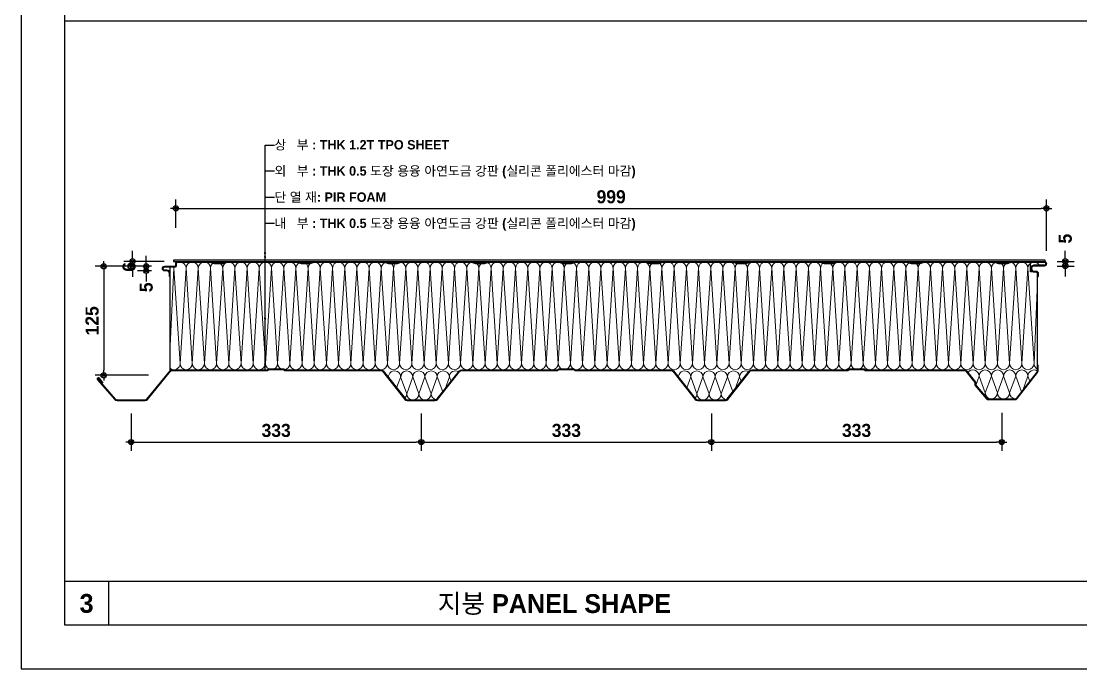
# Model space of a CAD drawing. Extents: x 0 to 20413, y 0 to 2870.
# Drawn here: x 0 to 1216, y 0 to 743 of the extents above; entities that cross this region are included whole.
import ezdxf
from ezdxf.enums import TextEntityAlignment as Align

# ---------------------------------------------------------------- set-up
doc = ezdxf.new("R2010")
doc.units = 0
doc.layers.get('Defpoints').update_dxf_attribs({"color": 151})
for name, color, linetype in [('A-ANNO-GRA1', 7, 'Continuous'), ('A-ANNO-LEAD', 4, 'Continuous'), ('A-ANNO-TEXT1', 7, 'Continuous'), ('A-DIM', 7, 'Continuous'), ('INSUL', 251, 'Continuous'), ('전개도 치수선', 7, 'Continuous')]:
    doc.layers.add(name, color=color, linetype=linetype)
doc.styles.add('2020음성 1차', font='나눔고딕Bold.ttf')
doc.dimstyles.new('5Main', dxfattribs={"dimscale": 5, "dimtxt": 3, "dimasz": 1.2, "dimexe": 2, "dimexo": 3, "dimgap": 1, "dimtad": 1, "dimdec": 0, "dimdsep": 46, "dimtxsty": '2020음성 1차', "dimblk": 'dot3', "dimcen": 2.5, "dimclrd": 256, "dimclre": 256, "dimclrt": 3, "dimadec": 0, "dimazin": 0, "dimtfac": 1, "dimtdec": 0, "dimtix": 1, "dimtmove": 2, "dimatfit": 3, "dimfxl": 1, "dimtvp": 1, "dimtolj": 1, "dimtzin": 0, "dimarcsym": 0})

# ---------------------------------------------------------------- blocks, each defined once
blk = doc.blocks.new('A$C00BE15AE')
at = {"color": 2}
for points in [[(-293, -17.3), (-293, -13.7, 0.414214), (-295.8, -10.9), (-298.3, -10.9, -1), (-298.3, -5.6), (-286.9, -5.6, 0.414214), (-285.5, -4.2), (-285.5, -1.6, -0.414343), (-283.9, 0), (-246, 0), (-241.5, -1.5), (-231.5, -1.5), (-227, 0), (-146, 0), (-141.5, -1.5), (-131.5, -1.5), (-127, 0), (-46, 0), (-41.5, -1.5), (-31.5, -1.5), (-27, 0), (54, 0), (58.5, -1.5), (68.5, -1.5), (73, 0), (154, 0), (158.5, -1.5), (168.5, -1.5), (173, 0), (254, 0), (258.5, -1.5), (268.5, -1.5), (273, 0), (354, 0), (358.5, -1.5), (368.5, -1.5), (373, 0), (454, 0), (458.5, -1.5), (468.5, -1.5), (473, 0), (554, 0), (558.5, -1.5), (568.5, -1.5), (573, 0), (654, 0), (658.5, -1.5), (668.5, -1.5), (673, 0), (710.8, 0, -0.99978), (710.8, -5.3), (699, -5.3, 1.000073), (699, -11.1), (701.1, -11.1, -0.414235), (704, -14), (704, -17.3)], [(-292.2, -17.3), (-292.2, -13.7, 0.414214), (-295.8, -10.1), (-298.3, -10.1, -1), (-298.3, -6.4), (-286.9, -6.4, 0.414214), (-284.7, -4.2), (-284.7, -1.6, -0.414343), (-283.9, -0.8), (-246.2, -0.8), (-241.7, -2.3), (-231.4, -2.3), (-226.9, -0.8), (-146.2, -0.8), (-141.7, -2.3), (-131.4, -2.3), (-126.9, -0.8), (-46.2, -0.8), (-41.7, -2.3), (-31.4, -2.3), (-26.9, -0.8), (53.8, -0.8), (58.3, -2.3), (68.6, -2.3), (73.1, -0.8), (153.8, -0.8), (158.3, -2.3), (168.6, -2.3), (173.1, -0.8), (253.8, -0.8), (258.3, -2.3), (268.6, -2.3), (273.1, -0.8), (353.8, -0.8), (358.3, -2.3), (368.6, -2.3), (373.1, -0.8), (453.8, -0.8), (458.3, -2.3), (468.6, -2.3), (473.1, -0.8), (553.8, -0.8), (558.3, -2.3), (568.6, -2.3), (573.1, -0.8), (653.8, -0.8), (658.3, -2.3), (668.6, -2.3), (673.1, -0.8), (710.8, -0.8, -0.99978), (710.8, -4.5), (699, -4.5, 1.000073), (699, -11.9), (701.1, -11.9, -0.414235), (703.2, -14), (703.2, -17.3)]]:
    blk.add_lwpolyline(points, format="xyb", dxfattribs=at)
at = {"color": 1}
blk.add_lwpolyline([(-292.6, -17.3), (-292.6, -13.7, 0.414214), (-295.8, -10.5), (-298.3, -10.5, -1), (-298.3, -6), (-286.9, -6, 0.414214), (-285.1, -4.2), (-285.1, -1.6, -0.414343), (-283.9, -0.4), (-246.1, -0.4), (-241.6, -1.9), (-231.5, -1.9), (-227, -0.4), (-146.1, -0.4), (-141.6, -1.9), (-131.5, -1.9), (-127, -0.4), (-46.1, -0.4), (-41.6, -1.9), (-31.5, -1.9), (-27, -0.4), (53.9, -0.4), (58.4, -1.9), (68.5, -1.9), (73, -0.4), (153.9, -0.4), (158.4, -1.9), (168.5, -1.9), (173, -0.4), (253.9, -0.4), (258.4, -1.9), (268.5, -1.9), (273, -0.4), (353.9, -0.4), (358.4, -1.9), (368.5, -1.9), (373, -0.4), (453.9, -0.4), (458.4, -1.9), (468.5, -1.9), (473, -0.4), (553.9, -0.4), (558.4, -1.9), (568.5, -1.9), (573, -0.4), (653.9, -0.4), (658.4, -1.9), (668.5, -1.9), (673, -0.4), (710.8, -0.4, -0.99978), (710.8, -4.9), (699, -4.9, 1.000073), (699, -11.5), (701.1, -11.5, -0.414235), (703.6, -14), (703.6, -17.3)], format="xyb", dxfattribs=at)
blk = doc.blocks.new('지붕 PANEL 100T')
at = {"color": 6, "ltscale": 10}
for p, q in [((209091.5, -170536.3), (209091.5, -170418.5)), ((209091.5, -170418.5), (209094.2, -170418.5)), ((210086.9, -170424.3), (210086.9, -170528.7)), ((210086.3, -170530.2), (210084.8, -170530.8)), ((210086.9, -170528.7), (210086.3, -170530.2)), ((210084.8, -170530.8), (210079, -170530.8)), ((210079, -170530.8), (210079, -170541.9))]:
    blk.add_line(p, q, dxfattribs=at)
at = {"ltscale": 10}
blk.add_line((210086.9, -170525.4), (210087.7, -170525.4), dxfattribs=at)
at = {"color": 2}
for points in [[(209014.8, -170403.2), (209010.5, -170408.7, -1.068974), (209008.4, -170406.9), (209028.1, -170384.3, -0.216723), (209030.7, -170383.2), (209063, -170383.2, -0.224237), (209065.6, -170384.4), (209092.2, -170416.7, 0.221659), (209094.2, -170417.7), (209203.4, -170417.7), (209204.9, -170418.7), (209221.8, -170418.7), (209223.2, -170417.7), (209333.4, -170417.7, 0.22879), (209335.5, -170416.7), (209361.1, -170384.5, -0.22879), (209363.7, -170383.2), (209395.9, -170383.2, -0.22879), (209398.6, -170384.5), (209424.2, -170416.7, 0.22879), (209426.2, -170417.7), (209536.4, -170417.7), (209537.8, -170418.7), (209554.8, -170418.7), (209556.2, -170417.7), (209666.4, -170417.7, 0.22879), (209668.4, -170416.7), (209694, -170384.5, -0.22879), (209696.7, -170383.2), (209728.9, -170383.2, -0.22879), (209731.6, -170384.5), (209757.1, -170416.7, 0.22879), (209759.2, -170417.7), (209869.5, -170417.7), (209870.9, -170418.7), (209887.8, -170418.7), (209889.2, -170417.7), (210002.8, -170417.7, 0.228919), (210004.8, -170416.7), (210014.9, -170404), (210014.9, -170400.8), (210028.2, -170385.4, -0.218447), (210030.8, -170384.2), (210061.1, -170384.2, -0.230503), (210063.7, -170385.5), (210087, -170415.2, -0.165159), (210087.7, -170417.3), (210087.7, -170424.3)], [(209014.2, -170402.7), (209009.9, -170408.3, -1.089827), (209009, -170407.4), (209028.7, -170384.9, -0.216723), (209030.7, -170384), (209063, -170384, -0.224237), (209065, -170384.9), (209091.6, -170417.3, 0.221982), (209094.2, -170418.5), (209203.2, -170418.5), (209204.6, -170419.5), (209222, -170419.5), (209223.4, -170418.5), (209333.4, -170418.5, 0.22879), (209336.1, -170417.2), (209361.7, -170385, -0.22879), (209363.7, -170384), (209395.9, -170384, -0.22879), (209398, -170385), (209423.6, -170417.2, 0.22879), (209426.2, -170418.5), (209536.2, -170418.5), (209537.6, -170419.5), (209555, -170419.5), (209556.4, -170418.5), (209666.4, -170418.5, 0.22879), (209669.1, -170417.2), (209694.6, -170385, -0.22879), (209696.7, -170384), (209728.9, -170384, -0.22879), (209730.9, -170385), (209756.5, -170417.2, 0.22879), (209759.2, -170418.5), (209869.2, -170418.5), (209870.6, -170419.5), (209888.1, -170419.5), (209889.5, -170418.5), (210002.8, -170418.5, 0.228919), (210005.5, -170417.2), (210015.7, -170404.3), (210015.7, -170401.1), (210028.8, -170385.9, -0.218447), (210030.8, -170385), (210061.1, -170385, -0.230503), (210063.1, -170386), (210086.4, -170415.7, -0.164795), (210086.9, -170417.3), (210086.9, -170424.3)]]:
    blk.add_lwpolyline(points, format="xyb", dxfattribs=at)
at = {"color": 1}
blk.add_lwpolyline([(209014.5, -170402.9), (209010.2, -170408.5, -1.076165), (209008.7, -170407.2), (209028.4, -170384.6, -0.216723), (209030.7, -170383.6), (209063, -170383.6, -0.224237), (209065.3, -170384.7), (209091.9, -170417, 0.221837), (209094.2, -170418.1), (209203.3, -170418.1), (209204.7, -170419.1), (209221.9, -170419.1), (209223.3, -170418.1), (209333.4, -170418.1, 0.22879), (209335.8, -170416.9), (209361.4, -170384.7, -0.22879), (209363.7, -170383.6), (209395.9, -170383.6, -0.22879), (209398.3, -170384.7), (209423.9, -170416.9, 0.22879), (209426.2, -170418.1), (209536.3, -170418.1), (209537.7, -170419.1), (209554.9, -170419.1), (209556.3, -170418.1), (209666.4, -170418.1, 0.22879), (209668.7, -170416.9), (209694.3, -170384.7, -0.22879), (209696.7, -170383.6), (209728.9, -170383.6, -0.22879), (209731.2, -170384.7), (209756.8, -170416.9, 0.22879), (209759.2, -170418.1), (209869.4, -170418.1), (209870.8, -170419.1), (209887.9, -170419.1), (209889.4, -170418.1), (210002.8, -170418.1, 0.228919), (210005.1, -170416.9), (210015.3, -170404.2), (210015.3, -170401), (210028.5, -170385.6, -0.218447), (210030.8, -170384.6), (210061.1, -170384.6, -0.230503), (210063.4, -170385.7), (210086.7, -170415.4, -0.164995), (210087.3, -170417.3), (210087.3, -170424.3)], format="xyb", dxfattribs=at)
at = {"layer": 'INSUL', "lineweight": 13}
for points in [[(209356.1, -170410.2, 1), (209370.1, -170410.2), (209377.1, -170391, 1), (209363.1, -170391), (209370.1, -170410.2)], [(209370.1, -170410.2, 1), (209384.1, -170410.2), (209391.1, -170391, 1), (209377.1, -170391), (209384.1, -170410.2)], [(209396.8, -170384.1, 0.357279), (209391.1, -170391), (209398.1, -170410.2)], [(209689.1, -170410.2, 1), (209703.1, -170410.2), (209710.1, -170391, 1), (209696.1, -170391), (209703.1, -170410.2)], [(209703.1, -170410.2, 1), (209717.1, -170410.2), (209724.1, -170391, 1), (209710.1, -170391), (209717.1, -170410.2)], [(209729.7, -170384.1, 0.357279), (209724.1, -170391), (209731.1, -170410.2)], [(209342.2, -170409.5, 1.047945), (209356.1, -170410.2), (209363.1, -170391, 0.206282), (209360.9, -170385.9, 0.198527)], [(209384.1, -170410.2, 1), (209398.1, -170410.2), (209404.4, -170393)], [(209675.1, -170409.5, 1.047945), (209689.1, -170410.2), (209696.1, -170391, 0.206282), (209693.9, -170385.9, 0.198527)], [(209717.1, -170410.2, 1), (209731.1, -170410.2), (209737.3, -170393)], [(210007.1, -170415.1, 0.742717), (210020, -170411.2), (210027, -170392, 0.115679), (210026.2, -170388.9)], [(210020, -170411.2, 1), (210034, -170411.2), (210041, -170392, 1), (210027, -170392), (210034, -170411.2)], [(210034, -170411.2, 1), (210048, -170411.2), (210055, -170392, 1), (210041, -170392), (210048, -170411.2)], [(210048, -170411.2, 1), (210062, -170411.2), (210068.6, -170393)], [(210061.4, -170385, 0.390812), (210055, -170392), (210062, -170411.2)], [(209398.1, -170410.2, 1), (209412.1, -170410.2), (209414, -170405.1)], [(209731.1, -170410.2, 1), (209745.1, -170410.2), (209746.9, -170405.1)], [(210062, -170411.2, 1), (210076, -170411.2), (210078.2, -170405.2)], [(209095.9, -170536.3, 0.050511), (209096, -170534.9), (209103, -170425.5, 0.637387), (209091.5, -170420.1, 0.637387)], [(209099, -170540.6, 0.605973), (209110, -170534.9), (209117, -170425.5, 1), (209103, -170425.5), (209110, -170534.9)], [(209110, -170534.9, 1), (209124, -170534.9), (209131, -170425.5, 1), (209117, -170425.5), (209124, -170534.9)], [(209124, -170534.9, 1), (209138, -170534.9), (209145, -170425.5, 1), (209131, -170425.5), (209138, -170534.9)], [(209138, -170534.9, 1), (209152, -170534.9), (209159, -170425.5, 1), (209145, -170425.5), (209152, -170534.9)], [(209152, -170534.9, 1), (209166, -170534.9), (209173, -170425.5, 1), (209159, -170425.5), (209166, -170534.9)], [(209166, -170534.9, 1), (209180, -170534.9), (209187, -170425.5, 1), (209173, -170425.5), (209180, -170534.9)], [(209180, -170534.9, 1), (209194, -170534.9), (209201, -170425.5, 1), (209187, -170425.5), (209194, -170534.9)], [(209194, -170534.9, 1), (209208, -170534.9), (209215, -170425.5, 1), (209201, -170425.5), (209208, -170534.9)], [(209208, -170534.9, 1), (209222, -170534.9), (209229, -170425.5, 1), (209215, -170425.5), (209222, -170534.9)], [(209222, -170534.9, 1), (209236, -170534.9), (209243, -170425.5, 1), (209229, -170425.5), (209236, -170534.9)], [(209236, -170534.9, 1), (209250, -170534.9), (209257, -170425.5, 1), (209243, -170425.5), (209250, -170534.9)], [(209250, -170534.9, 1), (209264, -170534.9), (209271, -170425.5, 1), (209257, -170425.5), (209264, -170534.9)], [(209264, -170534.9, 1), (209278, -170534.9), (209285, -170425.5, 1), (209271, -170425.5), (209278, -170534.9)], [(209278, -170534.9, 1), (209292, -170534.9), (209299, -170425.5, 1), (209285, -170425.5), (209292, -170534.9)], [(209292, -170534.9, 1), (209306, -170534.9), (209313, -170425.5, 1), (209299, -170425.5), (209306, -170534.9)], [(209306, -170534.9, 1), (209320, -170534.9), (209327, -170425.5, 1), (209313, -170425.5), (209320, -170534.9)], [(209320, -170534.9, 1), (209334, -170534.9), (209341, -170425.5, 1), (209327, -170425.5), (209334, -170534.9)], [(209334, -170534.9, 1), (209348, -170534.9), (209355, -170425.5, 1), (209341, -170425.5), (209348, -170534.9)], [(209348, -170534.9, 1), (209362, -170534.9), (209369, -170425.5, 1), (209355, -170425.5), (209362, -170534.9)], [(209362, -170534.9, 1), (209376, -170534.9), (209383, -170425.5, 1), (209369, -170425.5), (209376, -170534.9)], [(209376, -170534.9, 1), (209390, -170534.9), (209397, -170425.5, 1), (209383, -170425.5), (209390, -170534.9)], [(209390, -170534.9, 1), (209404, -170534.9), (209411, -170425.5, 1), (209397, -170425.5), (209404, -170534.9)], [(209404, -170534.9, 1), (209418, -170534.9), (209425, -170425.5, 1), (209411, -170425.5), (209418, -170534.9)], [(209412.1, -170410.2, 0.583873), (209422.8, -170416.2, 0.540728)], [(209418, -170534.9, 1), (209432, -170534.9), (209439, -170425.5, 1), (209425, -170425.5), (209432, -170534.9)], [(209432, -170534.9, 1), (209446, -170534.9), (209453, -170425.5, 1), (209439, -170425.5), (209446, -170534.9)], [(209446, -170534.9, 1), (209460, -170534.9), (209467, -170425.5, 1), (209453, -170425.5), (209460, -170534.9)], [(209460, -170534.9, 1), (209474, -170534.9), (209481, -170425.5, 1), (209467, -170425.5), (209474, -170534.9)], [(209474, -170534.9, 1), (209488, -170534.9), (209495, -170425.5, 1), (209481, -170425.5), (209488, -170534.9)], [(209488, -170534.9, 1), (209502, -170534.9), (209509, -170425.5, 1), (209495, -170425.5), (209502, -170534.9)], [(209502, -170534.9, 1), (209516, -170534.9), (209523, -170425.5, 1), (209509, -170425.5), (209516, -170534.9)], [(209516, -170534.9, 1), (209530, -170534.9), (209537, -170425.5, 1), (209523, -170425.5), (209530, -170534.9)], [(209530, -170534.9, 1), (209544, -170534.9), (209551, -170425.5, 1), (209537, -170425.5), (209544, -170534.9)], [(209544, -170534.9, 1), (209558, -170534.9), (209565, -170425.5, 1), (209551, -170425.5), (209558, -170534.9)], [(209558, -170534.9, 1), (209572, -170534.9), (209579, -170425.5, 1), (209565, -170425.5), (209572, -170534.9)], [(209572, -170534.9, 1), (209586, -170534.9), (209593, -170425.5, 1), (209579, -170425.5), (209586, -170534.9)], [(209586, -170534.9, 1), (209600, -170534.9), (209607, -170425.5, 1), (209593, -170425.5), (209600, -170534.9)], [(209600, -170534.9, 1), (209614, -170534.9), (209621, -170425.5, 1), (209607, -170425.5), (209614, -170534.9)], [(209614, -170534.9, 1), (209628, -170534.9), (209635, -170425.5, 1), (209621, -170425.5), (209628, -170534.9)], [(209628, -170534.9, 1), (209642, -170534.9), (209649, -170425.5, 1), (209635, -170425.5), (209642, -170534.9)], [(209642, -170534.9, 1), (209656, -170534.9), (209663, -170425.5, 1), (209649, -170425.5), (209656, -170534.9)], [(209656, -170534.9, 1), (209670, -170534.9), (209677, -170425.5, 1), (209663, -170425.5), (209670, -170534.9)], [(209670, -170534.9, 1), (209684, -170534.9), (209691, -170425.5, 1), (209677, -170425.5), (209684, -170534.9)], [(209684, -170534.9, 1), (209698, -170534.9), (209705, -170425.5, 1), (209691, -170425.5), (209698, -170534.9)], [(209698, -170534.9, 1), (209712, -170534.9), (209719, -170425.5, 1), (209705, -170425.5), (209712, -170534.9)], [(209712, -170534.9, 1), (209726, -170534.9), (209733, -170425.5, 1), (209719, -170425.5), (209726, -170534.9)], [(209726, -170534.9, 1), (209740, -170534.9), (209747, -170425.5, 1), (209733, -170425.5), (209740, -170534.9)], [(209740, -170534.9, 1), (209754, -170534.9), (209761, -170425.5, 1), (209747, -170425.5), (209754, -170534.9)], [(209745.1, -170410.2, 0.583873), (209755.7, -170416.2, 0.540728)], [(209754, -170534.9, 1), (209768, -170534.9), (209775, -170425.5, 1), (209761, -170425.5), (209768, -170534.9)], [(209768, -170534.9, 1), (209782, -170534.9), (209789, -170425.5, 1), (209775, -170425.5), (209782, -170534.9)], [(209782, -170534.9, 1), (209796, -170534.9), (209803, -170425.5, 1), (209789, -170425.5), (209796, -170534.9)], [(209796, -170534.9, 1), (209810, -170534.9), (209817, -170425.5, 1), (209803, -170425.5), (209810, -170534.9)], [(209810, -170534.9, 1), (209824, -170534.9), (209831, -170425.5, 1), (209817, -170425.5), (209824, -170534.9)], [(209824, -170534.9, 1), (209838, -170534.9), (209845, -170425.5, 1), (209831, -170425.5), (209838, -170534.9)], [(209838, -170534.9, 1), (209852, -170534.9), (209859, -170425.5, 1), (209845, -170425.5), (209852, -170534.9)], [(209852, -170534.9, 1), (209866, -170534.9), (209873, -170425.5, 1), (209859, -170425.5), (209866, -170534.9)], [(209866, -170534.9, 1), (209880, -170534.9), (209887, -170425.5, 1), (209873, -170425.5), (209880, -170534.9)], [(209880, -170534.9, 1), (209894, -170534.9), (209901, -170425.5, 1), (209887, -170425.5), (209894, -170534.9)], [(209894, -170534.9, 1), (209908, -170534.9), (209915, -170425.5, 1), (209901, -170425.5), (209908, -170534.9)], [(209908, -170534.9, 1), (209922, -170534.9), (209929, -170425.5, 1), (209915, -170425.5), (209922, -170534.9)], [(209922, -170534.9, 1), (209936, -170534.9), (209943, -170425.5, 1), (209929, -170425.5), (209936, -170534.9)], [(209936, -170534.9, 1), (209950, -170534.9), (209957, -170425.5, 1), (209943, -170425.5), (209950, -170534.9)], [(209950, -170534.9, 1), (209964, -170534.9), (209971, -170425.5, 1), (209957, -170425.5), (209964, -170534.9)], [(209964, -170534.9, 1), (209978, -170534.9), (209985, -170425.5, 1), (209971, -170425.5), (209978, -170534.9)], [(209978, -170534.9, 1), (209992, -170534.9), (209999, -170425.5, 1), (209985, -170425.5), (209992, -170534.9)], [(209992, -170534.9, 1), (210006, -170534.9), (210013, -170425.5, 1), (209999, -170425.5), (210006, -170534.9)], [(210006, -170534.9, 1), (210020, -170534.9), (210027, -170425.5, 1), (210013, -170425.5), (210020, -170534.9)], [(210020, -170534.9, 1), (210034, -170534.9), (210041, -170425.5, 1), (210027, -170425.5), (210034, -170534.9)], [(210034, -170534.9, 1), (210048, -170534.9), (210055, -170425.5, 1), (210041, -170425.5), (210048, -170534.9)], [(210048, -170534.9, 1), (210062, -170534.9), (210069, -170425.5, 1), (210055, -170425.5), (210062, -170534.9)], [(210062, -170534.9, 1), (210076, -170534.9), (210083, -170425.5, 1), (210069, -170425.5), (210076, -170534.9)], [(210076, -170411.2, 0.602066), (210086.9, -170417, 0.540728)], [(210087.1, -170419.1, 0.292007), (210083, -170425.5), (210086.9, -170519.6)], [(209096, -170534.9, 0.050511), (209096.2, -170536.3, 0.050511)], [(210076, -170534.9, 0.780384), (210089.2, -170538.2, 0.780384)]]:
    blk.add_lwpolyline(points, format="xyb", dxfattribs=at)
for points in [[(209407.2, -170396.6), (209412.1, -170410.2)], [(209740.1, -170396.6), (209745.1, -170410.2)], [(210070, -170394.7), (210076, -170411.2)], [(209351.6, -170397.7), (209357.8, -170414.7)], [(209684.5, -170397.7), (209689.1, -170410.2)], [(210016.1, -170400.6), (210020, -170411.2)], [(209091.5, -170437.7), (209096, -170534.9)]]:
    blk.add_lwpolyline(points, dxfattribs=at)
at = {"xscale": -1, "rotation": 180}
blk.add_blockref('A$C00BE15AE', (209383.8, -170542.7), dxfattribs=at)
blk = doc.blocks.new('dot3')
at = {"color": 0, "linetype": 'ByBlock'}
for p, q in [((-0.5, 0), (-1, 0)), ((0.5, 0), (1, 0))]:
    blk.add_line(p, q, dxfattribs=at)
for radius in [0.5, 0.25]:
    blk.add_circle((0, 0), radius)
blk = doc.blocks.new('*D42')
at = {"layer": 'Defpoints', "color": 0}
for p in [(126.1, 307.6), (459.1, 307.6), (459.1, 259.9)]:
    blk.add_point(p, dxfattribs=at)
at = {"layer": '전개도 치수선', "lineweight": -2}
for p, q in [((126.1, 292.6), (126.1, 249.9)), ((459.1, 292.6), (459.1, 249.9)), ((132.1, 259.9), (453.1, 259.9))]:
    blk.add_line(p, q, dxfattribs=at)
at = {"layer": '전개도 치수선', "linetype": 'ByBlock', "lineweight": -2, "xscale": 6, "yscale": 6, "zscale": 6, "rotation": 180}
blk.add_blockref('dot3', (126.1, 259.9), dxfattribs=at)
at = {"layer": '전개도 치수선', "linetype": 'ByBlock', "lineweight": -2, "xscale": 6, "yscale": 6, "zscale": 6}
blk.add_blockref('dot3', (459.1, 259.9), dxfattribs=at)
at = {"layer": '전개도 치수선', "color": 3, "insert": (292.6, 273.2), "char_height": 15, "attachment_point": 5, "style": '2020음성 1차'}
blk.add_mtext('\\A1;333', dxfattribs=at)
blk = doc.blocks.new('*D43')
at = {"layer": 'Defpoints', "color": 0}
for p in [(459.1, 307.6), (792, 307.6), (792, 259.9)]:
    blk.add_point(p, dxfattribs=at)
at = {"layer": '전개도 치수선', "lineweight": -2}
for p, q in [((459.1, 292.6), (459.1, 249.9)), ((792, 292.6), (792, 249.9)), ((465.1, 259.9), (786, 259.9))]:
    blk.add_line(p, q, dxfattribs=at)
at = {"layer": '전개도 치수선', "linetype": 'ByBlock', "lineweight": -2, "xscale": 6, "yscale": 6, "zscale": 6, "rotation": 180}
blk.add_blockref('dot3', (459.1, 259.9), dxfattribs=at)
at = {"layer": '전개도 치수선', "linetype": 'ByBlock', "lineweight": -2, "xscale": 6, "yscale": 6, "zscale": 6}
blk.add_blockref('dot3', (792, 259.9), dxfattribs=at)
at = {"layer": '전개도 치수선', "color": 3, "insert": (625.6, 273.2), "char_height": 15, "attachment_point": 5, "style": '2020음성 1차'}
blk.add_mtext('\\A1;333', dxfattribs=at)
blk = doc.blocks.new('*D44')
at = {"layer": 'Defpoints', "color": 0}
for p in [(792, 307.6), (1125.2, 308.6), (1125.2, 259.9)]:
    blk.add_point(p, dxfattribs=at)
at = {"layer": '전개도 치수선', "lineweight": -2}
for p, q in [((792, 292.6), (792, 249.9)), ((1125.2, 293.6), (1125.2, 249.9)), ((798, 259.9), (1119.2, 259.9))]:
    blk.add_line(p, q, dxfattribs=at)
at = {"layer": '전개도 치수선', "linetype": 'ByBlock', "lineweight": -2, "xscale": 6, "yscale": 6, "zscale": 6, "rotation": 180}
blk.add_blockref('dot3', (792, 259.9), dxfattribs=at)
at = {"layer": '전개도 치수선', "linetype": 'ByBlock', "lineweight": -2, "xscale": 6, "yscale": 6, "zscale": 6}
blk.add_blockref('dot3', (1125.2, 259.9), dxfattribs=at)
at = {"layer": '전개도 치수선', "color": 3, "insert": (958.6, 273.2), "char_height": 15, "attachment_point": 5, "style": '2020음성 1차'}
blk.add_mtext('\\A1;333', dxfattribs=at)
blk = doc.blocks.new('*D45')
at = {"layer": 'Defpoints', "color": 0}
for p in [(1176.5, 527.9), (177.5, 490.4), (1176.5, 464.4)]:
    blk.add_point(p, dxfattribs=at)
at = {"layer": '전개도 치수선', "lineweight": -2}
for p, q in [((177.5, 505.4), (177.5, 537.9)), ((1176.5, 479.4), (1176.5, 537.9)), ((183.5, 527.9), (1170.5, 527.9))]:
    blk.add_line(p, q, dxfattribs=at)
at = {"layer": '전개도 치수선', "linetype": 'ByBlock', "lineweight": -2, "xscale": 6, "yscale": 6, "zscale": 6, "rotation": 180}
blk.add_blockref('dot3', (177.5, 527.9), dxfattribs=at)
at = {"layer": '전개도 치수선', "linetype": 'ByBlock', "lineweight": -2, "xscale": 6, "yscale": 6, "zscale": 6}
blk.add_blockref('dot3', (1176.5, 527.9), dxfattribs=at)
at = {"layer": '전개도 치수선', "color": 3, "insert": (677, 541.1), "char_height": 15, "attachment_point": 5, "style": '2020음성 1차'}
blk.add_mtext('\\A1;999', dxfattribs=at)
blk = doc.blocks.new('*D46')
at = {"layer": 'Defpoints', "color": 0}
for p in [(143.5, 456.2), (164.7, 461.5), (164.7, 456.2)]:
    blk.add_point(p, dxfattribs=at)
at = {"layer": '전개도 치수선', "lineweight": -2}
for p, q in [((143.5, 467.5), (143.5, 473.5)), ((149.7, 461.5), (133.5, 461.5)), ((149.7, 456.2), (133.5, 456.2)), ((143.5, 461.5), (143.5, 456.2)), ((143.5, 450.2), (143.5, 444.2))]:
    blk.add_line(p, q, dxfattribs=at)
at = {"layer": '전개도 치수선', "linetype": 'ByBlock', "lineweight": -2, "xscale": 6, "yscale": 6, "zscale": 6}
for p, rotation in [((143.5, 461.5), 270), ((143.5, 456.2), 90)]:
    blk.add_blockref('dot3', p, dxfattribs=dict(at, rotation=rotation))
at = {"layer": '전개도 치수선', "color": 3, "insert": (143.5, 437.4), "char_height": 15, "attachment_point": 5, "rotation": 90, "style": '2020음성 1차'}
blk.add_mtext('\\A1;5', dxfattribs=at)
blk = doc.blocks.new('*D47')
at = {"layer": 'Defpoints', "color": 0}
for p in [(127.8, 467.1), (179.1, 467.1), (164.7, 461.5)]:
    blk.add_point(p, dxfattribs=at)
at = {"layer": '전개도 치수선', "lineweight": -2}
for p, q in [((127.8, 473.1), (127.8, 479.1)), ((164.1, 467.1), (117.8, 467.1)), ((127.8, 461.5), (127.8, 467.1)), ((149.7, 461.5), (117.8, 461.5)), ((127.8, 455.5), (127.8, 449.5))]:
    blk.add_line(p, q, dxfattribs=at)
at = {"layer": '전개도 치수선', "linetype": 'ByBlock', "lineweight": -2, "xscale": 6, "yscale": 6, "zscale": 6}
for p, rotation in [((127.8, 467.1), 270), ((127.8, 461.5), 90)]:
    blk.add_blockref('dot3', p, dxfattribs=dict(at, rotation=rotation))
at = {"layer": '전개도 치수선', "color": 3, "insert": (123.8, 460.8), "char_height": 15, "attachment_point": 5, "rotation": 90, "style": '2020음성 1차'}
blk.add_mtext('\\A1;6', dxfattribs=at)
blk = doc.blocks.new('*D48')
at = {"layer": 'Defpoints', "color": 0}
for p in [(1173.8, 467.1), (1173.8, 461.8), (1198.1, 461.8)]:
    blk.add_point(p, dxfattribs=at)
at = {"layer": '전개도 치수선', "lineweight": -2}
for p, q in [((1198.1, 473.1), (1198.1, 479.1)), ((1188.8, 467.1), (1208.1, 467.1)), ((1198.1, 467.1), (1198.1, 461.8)), ((1188.8, 461.8), (1208.1, 461.8)), ((1198.1, 455.8), (1198.1, 449.8))]:
    blk.add_line(p, q, dxfattribs=at)
at = {"layer": '전개도 치수선', "linetype": 'ByBlock', "lineweight": -2, "xscale": 6, "yscale": 6, "zscale": 6}
for p, rotation in [((1198.1, 467.1), 270), ((1198.1, 461.8), 90)]:
    blk.add_blockref('dot3', p, dxfattribs=dict(at, rotation=rotation))
at = {"layer": '전개도 치수선', "color": 3, "insert": (1198.1, 493.2), "char_height": 15, "attachment_point": 5, "rotation": 90, "style": '2020음성 1차'}
blk.add_mtext('\\A1;5', dxfattribs=at)
blk = doc.blocks.new('*D49')
at = {"layer": 'Defpoints', "color": 0}
for p in [(160.9, 461.5), (94.7, 336.5), (160.9, 336.5)]:
    blk.add_point(p, dxfattribs=at)
at = {"layer": '전개도 치수선', "lineweight": -2}
for p, q in [((145.9, 461.5), (84.7, 461.5)), ((94.7, 455.5), (94.7, 342.5)), ((145.9, 336.5), (84.7, 336.5))]:
    blk.add_line(p, q, dxfattribs=at)
at = {"layer": '전개도 치수선', "linetype": 'ByBlock', "lineweight": -2, "xscale": 6, "yscale": 6, "zscale": 6}
for p, rotation in [((94.7, 461.5), 90), ((94.7, 336.5), 270)]:
    blk.add_blockref('dot3', p, dxfattribs=dict(at, rotation=rotation))
at = {"layer": '전개도 치수선', "color": 3, "insert": (81.4, 399), "char_height": 15, "attachment_point": 5, "rotation": 90, "style": '2020음성 1차'}
blk.add_mtext('\\A1;125', dxfattribs=at)

msp = doc.modelspace()

# ---------------------------------------------------------------- linework, layer by layer
msp.add_line((100, 100), (100, 50))
at = {"color": 3}
msp.add_lwpolyline([(174.85, 466.95), (1174.85, 466.95), (1174.85, 468.45), (174.85, 468.45)], close=True, dxfattribs=at)
at = {"layer": 'A-ANNO-GRA1'}
for p, q in [((1823.74, 742.5), (50, 742.5)), ((1823.74, 100), (50, 100))]:
    msp.add_line(p, q, dxfattribs=at)
msp.add_lwpolyline([(50, 1435), (1823.74, 1435), (1823.74, 50), (50, 50)], close=True, dxfattribs=at)
at = {"layer": 'A-ANNO-LEAD'}
msp.add_lwpolyline([(279.81, 342.86), (279.83, 600.55), (290.59, 600.55)], dxfattribs=at)
for points in [[(281.07, 477.61), (279.82, 470.11), (278.57, 477.61)], [(281.07, 473.09), (279.82, 465.59), (278.57, 473.09)], [(281.08, 402.53), (279.83, 395.03), (278.58, 402.53)], [(281.12, 349.96), (279.87, 342.46), (278.62, 349.96)]]:
    msp.add_solid(points, dxfattribs=at)
at = {"layer": 'A-DIM'}
for p, q in [((290.59, 570.55), (279.83, 570.55)), ((290.59, 540.55), (279.83, 540.55)), ((290.59, 510.55), (279.83, 510.55))]:
    msp.add_line(p, q, dxfattribs=at)
at = {"layer": 'Defpoints'}
msp.add_lwpolyline([(0, 0), (2100, 0), (2100, 1485), (0, 1485)], close=True, dxfattribs=at)

# ---------------------------------------------------------------- block references
at = {"layer": '전개도 치수선', "xscale": -1, "rotation": 180}
msp.add_blockref('지붕 PANEL 100T', (-208920.75, -170075.6), dxfattribs=at)

# ---------------------------------------------------------------- texts
at = {"layer": 'A-ANNO-TEXT1', "style": '2020음성 1차'}
for s, p in [('상   부 : THK 1.2T TPO SHEET', (290.59, 600.85)), ('외   부 : THK 0.5 도장 용융 아연도금 강판 (실리콘 폴리에스터 마감)', (290.59, 570.85)), ('단 열 재: PIR FOAM', (290.59, 540.81)), ('내   부 : THK 0.5 도장 용융 아연도금 강판 (실리콘 폴리에스터 마감)', (290.59, 510.85))]:
    msp.add_text(s, height=10.8, dxfattribs=at).set_placement(p, align=Align.MIDDLE_LEFT)
msp.add_text('3', height=21.6, dxfattribs=at).set_placement((75, 75), align=Align.MIDDLE_CENTER)
msp.add_text('지붕 PANEL SHAPE', height=21.6, dxfattribs=at).set_placement((611.87, 75), align=Align.MIDDLE)

# ---------------------------------------------------------------- dimensions: what is measured, and where the dimension line sits
at = {"layer": '전개도 치수선'}
for base, p1, p2, picture, middle in [((1176.48, 527.85), (177.48, 490.42), (1176.48, 464.42), '*D45', (676.98, 541.13)), ((459.07, 259.92), (126.06, 307.57), (459.07, 307.57), '*D42', (292.57, 273.19)), ((792.04, 259.92), (459.07, 307.57), (792.04, 307.57), '*D43', (625.55, 273.19)), ((1125.17, 259.92), (792.04, 307.57), (1125.17, 308.57), '*D44', (958.61, 273.19))]:
    dim = msp.add_linear_dim(base=base, p1=p1, p2=p2, dimstyle='5Main', dxfattribs=at)
    dim.commit()
    dim.dimension.update_dxf_attribs({"geometry": picture, "text_midpoint": middle})
for base, p1, p2, picture, middle in [((1198.06, 461.77), (1173.83, 467.07), (1173.83, 461.77), '*D48', (1198.06, 493.23)), ((127.75, 467.07), (164.73, 461.47), (179.13, 467.07), '*D47', (123.81, 460.85)), ((143.48, 456.17), (164.73, 461.47), (164.73, 456.17), '*D46', (143.48, 437.39))]:
    dim = msp.add_linear_dim(base=base, p1=p1, p2=p2, angle=90, dimstyle='5Main', dxfattribs=at)
    dim.commit()
    dim.dimension.update_dxf_attribs({"geometry": picture, "text_midpoint": middle, "dimtype": 160})
dim = msp.add_aligned_dim(p1=(160.93, 461.47), p2=(160.93, 336.47), distance=-66.24, dimstyle='5Main', dxfattribs=at)
dim.commit()
dim.dimension.update_dxf_attribs({"geometry": '*D49', "text_midpoint": (81.42, 398.97)})

doc.saveas('drawing.dxf')
